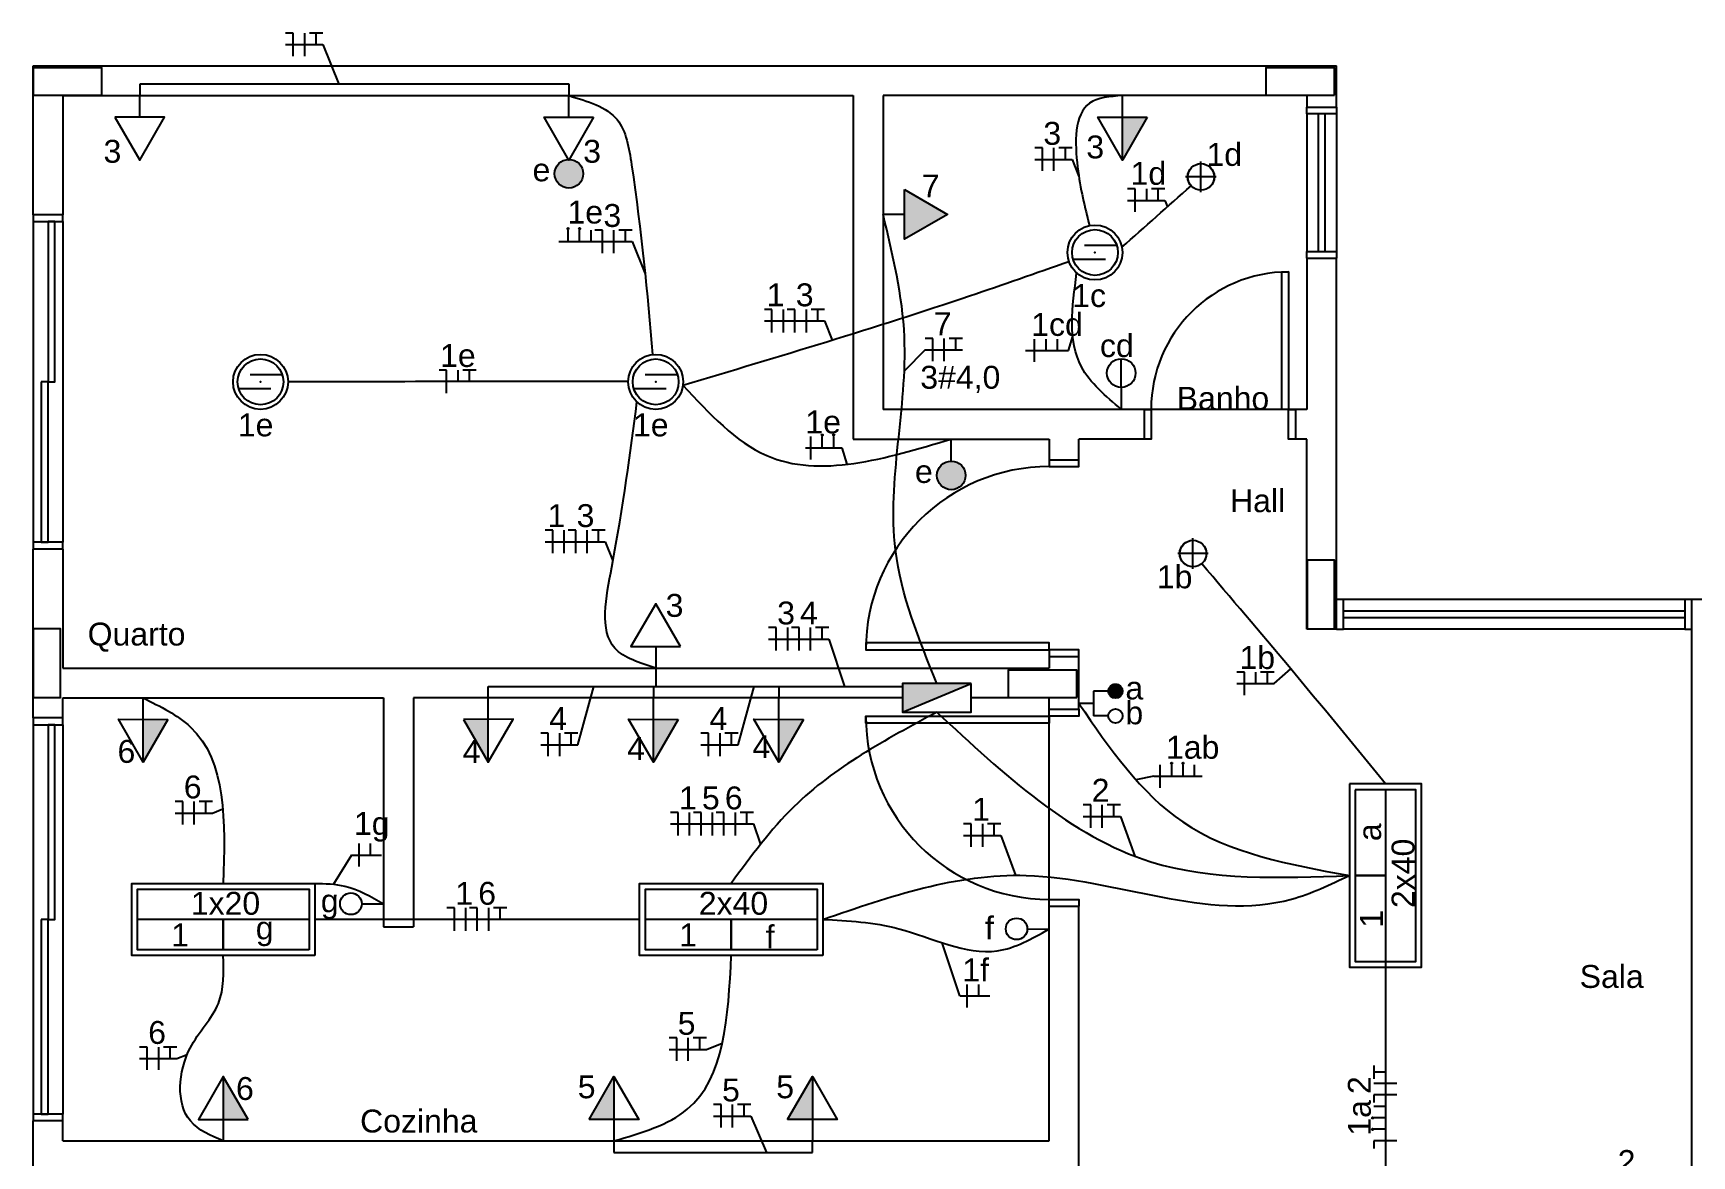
# Model space of a CAD drawing. Extents: x -115 to 23, y 4 to 69.
# Drawn here: x -83.44 to -76.2, y 43.37 to 48.27 of the extents above; entities that cross this region are included whole.
import ezdxf
from ezdxf.enums import TextEntityAlignment as Align

# ---------------------------------------------------------------- set-up
doc = ezdxf.new("R2010")
doc.units = 0
doc.header["$MEASUREMENT"] = 0
doc.layers.get('0').update_dxf_attribs({"linetype": 'CONTINUOUS'})
for name, color, linetype in [('BASE', 8, 'CONTINUOUS'), ('Chamada', 3, 'CONTINUOUS'), ('E_LUMINO', 160, 'CONTINUOUS'), ('Elétrico', 5, 'CONTINUOUS'), ('Texto - Elétrica', 3, 'CONTINUOUS'), ('texto - elétrico', 3, 'CONTINUOUS')]:
    doc.layers.add(name, color=color, linetype=linetype)
doc.styles.add('ARIAL', font='arial.ttf')

# ---------------------------------------------------------------- blocks, each defined once
blk = doc.blocks.new('A$C3E3F6338')
for p, q in [((-0.0172, -0.0409), (-0.158, -0.0409)), ((-0.0672, -0.1009), (-0.208, -0.1009))]:
    blk.add_line(p, q)
for radius in [0.12, 0.1]:
    blk.add_circle((-0.1126, -0.0709), radius)
at = {"linetype": 'Continuous'}
blk.add_point((-0.1126, -0.0709), dxfattribs=at)

msp = doc.modelspace()

# ---------------------------------------------------------------- hatches: boundary and pattern name
at = {"layer": 'Elétrico'}
for points in [[(-78.6896, 47.7147), (-78.6897, 47.9022), (-78.5814, 47.9022)], [(-81.0439, 47.6549, 1), (-81.1689, 47.6549, 1)], [(-79.3746, 46.3376, 1), (-79.4996, 46.3376, 1)], [(-79.3497, 45.4284), (-79.6497, 45.4284), (-79.6497, 45.3034)], [(-82.965, 45.0847), (-82.965, 45.2721), (-82.8567, 45.2721)], [(-81.5664, 45.2721), (-81.4582, 45.2721), (-81.4582, 45.0847)], [(-80.7374, 45.0847), (-80.7374, 45.2721), (-80.6292, 45.2721)], [(-80.1902, 45.0847), (-80.1902, 45.2721), (-80.0819, 45.2721)], [(-82.615, 43.5246), (-82.5067, 43.5247), (-82.615, 43.7121)], [(-80.9098, 43.7121), (-80.9098, 43.5246), (-81.018, 43.5247)], [(-80.0432, 43.7121), (-80.0432, 43.5246), (-80.1515, 43.5247)]]:
    msp.add_hatch(color=256, dxfattribs=at).paths.add_polyline_path(points)
h = msp.add_hatch(color=256, dxfattribs=at)
h.paths.add_polyline_path([(-79.6417, 47.5856), (-79.4542, 47.4773), (-79.5928, 47.3973), (-79.6417, 47.3973)])
h.paths.add_polyline_path([(-79.6417, 47.3973), (-79.5928, 47.3973), (-79.6417, 47.369)])
at = {"layer": 'Elétrico', "linetype": 'Continuous', "lineweight": -2}
for points in [[(-78.6891, 45.3952), (-78.6892, 45.3979), (-78.6896, 45.4006), (-78.6902, 45.4033), (-78.691, 45.4059), (-78.692, 45.4084), (-78.6933, 45.4108), (-78.6948, 45.4131), (-78.6964, 45.4153), (-78.6983, 45.4173), (-78.7003, 45.4191), (-78.7024, 45.4208), (-78.7047, 45.4223), (-78.7071, 45.4235), (-78.7097, 45.4246), (-78.7123, 45.4254), (-78.7149, 45.426), (-78.7176, 45.4263), (-78.7203, 45.4265), (-78.7231, 45.4263), (-78.7258, 45.426), (-78.7284, 45.4254), (-78.731, 45.4246), (-78.7335, 45.4235), (-78.736, 45.4223), (-78.7383, 45.4208), (-78.7404, 45.4191), (-78.7424, 45.4173), (-78.7443, 45.4153), (-78.7459, 45.4131), (-78.7474, 45.4108), (-78.7487, 45.4084), (-78.7497, 45.4059), (-78.7505, 45.4033), (-78.7511, 45.4006), (-78.7515, 45.3979), (-78.7516, 45.3952), (-78.7203, 45.3952)], [(-78.7516, 45.3952), (-78.7515, 45.3925), (-78.7511, 45.3898), (-78.7505, 45.3871), (-78.7497, 45.3845), (-78.7487, 45.382), (-78.7474, 45.3796), (-78.7459, 45.3773), (-78.7443, 45.3751), (-78.7424, 45.3731), (-78.7404, 45.3713), (-78.7383, 45.3696), (-78.736, 45.3682), (-78.7336, 45.3669), (-78.731, 45.3658), (-78.7284, 45.365), (-78.7258, 45.3644), (-78.7231, 45.3641), (-78.7204, 45.364), (-78.7176, 45.3641), (-78.7149, 45.3644), (-78.7123, 45.365), (-78.7097, 45.3658), (-78.7071, 45.3669), (-78.7047, 45.3682), (-78.7024, 45.3696), (-78.7003, 45.3713), (-78.6983, 45.3731), (-78.6964, 45.3751), (-78.6948, 45.3773), (-78.6933, 45.3796), (-78.692, 45.382), (-78.691, 45.3845), (-78.6902, 45.3871), (-78.6896, 45.3898), (-78.6892, 45.3925), (-78.6891, 45.3952), (-78.7204, 45.3952)]]:
    msp.add_hatch(color=256, dxfattribs=at).paths.add_polyline_path(points)

# ---------------------------------------------------------------- linework, layer by layer
at = {"layer": 'BASE'}
for p, q in [((-83.445, 48.1259), (-77.7549, 48.1259)), ((-83.445, 47.4759), (-83.445, 48.1259)), ((-77.7549, 47.9459), (-77.7549, 48.1259)), ((-83.315, 47.9959), (-83.315, 47.4759)), ((-83.315, 47.9959), (-79.865, 47.9959)), ((-79.865, 47.9959), (-79.865, 46.4959)), ((-77.8849, 47.9959), (-79.735, 47.9959)), ((-79.735, 47.9959), (-79.735, 46.6259)), ((-77.8849, 47.9959), (-77.8849, 47.9459)), ((-77.8849, 47.9459), (-77.7549, 47.9459)), ((-83.315, 47.4759), (-83.445, 47.4759)), ((-77.8849, 47.2859), (-77.8849, 46.6259)), ((-77.8849, 47.2859), (-77.7549, 47.2859)), ((-77.7549, 45.7959), (-77.7549, 47.2859)), ((-78.5949, 46.6259), (-79.735, 46.6259)), ((-77.8849, 46.6259), (-78.5949, 46.6259)), ((-78.5949, 46.6259), (-78.5949, 46.4959)), ((-77.8849, 46.6259), (-77.9349, 46.6259)), ((-77.9349, 46.6259), (-77.9349, 46.4959)), ((-79.865, 46.4959), (-79.01, 46.4959)), ((-79.01, 46.4959), (-79.01, 46.4059)), ((-78.88, 46.4059), (-78.88, 46.4959)), ((-78.5949, 46.4959), (-78.88, 46.4959)), ((-77.8849, 46.4959), (-77.9349, 46.4959)), ((-77.8849, 45.6659), (-77.8849, 46.4959)), ((-79.01, 46.4059), (-78.88, 46.4059)), ((-83.445, 45.2784), (-83.445, 46.0159)), ((-83.315, 46.0159), (-83.445, 46.0159)), ((-83.315, 46.0159), (-83.315, 45.4959)), ((-77.7549, 45.6659), (-77.7549, 45.7959)), ((-76.2049, 45.6659), (-76.2049, 45.7959)), ((-75.7899, 45.7959), (-76.2049, 45.7959)), ((-77.7549, 45.6659), (-77.8849, 45.6659)), ((-76.2049, 41.3659), (-76.2049, 45.6659)), ((-79.01, 45.5459), (-79.01, 45.4959)), ((-79.01, 45.5459), (-78.88, 45.5459)), ((-78.88, 45.3159), (-78.88, 45.5459)), ((-83.315, 45.4959), (-79.01, 45.4959)), ((-83.315, 45.3659), (-81.915, 45.3659)), ((-83.315, 45.2784), (-83.315, 45.3659)), ((-81.915, 45.3659), (-81.915, 44.3659)), ((-81.785, 45.3659), (-81.785, 44.3659)), ((-79.6497, 45.3659), (-81.785, 45.3659)), ((-79.01, 45.3659), (-79.3497, 45.3659)), ((-79.01, 45.3159), (-79.01, 45.3659)), ((-83.315, 45.2784), (-83.445, 45.2784)), ((-79.01, 45.3159), (-78.88, 45.3159)), ((-79.01, 44.4859), (-79.01, 45.2859)), ((-79.01, 43.4309), (-79.01, 44.4559)), ((-79.01, 44.4559), (-78.88, 44.4559)), ((-78.88, 41.3659), (-78.88, 44.4559)), ((-81.915, 44.3659), (-81.785, 44.3659)), ((-83.315, 43.5184), (-83.445, 43.5184)), ((-83.445, 43.2134), (-83.445, 43.5184)), ((-83.315, 43.4309), (-83.315, 43.5184)), ((-83.315, 43.4309), (-79.01, 43.4309))]:
    msp.add_line(p, q, dxfattribs=at)
at = {"layer": 'BASE', "linetype": 'Continuous'}
for p, q in [((-77.8849, 47.9159), (-77.8849, 47.3159)), ((-77.7549, 47.9159), (-77.7549, 47.3159)), ((-83.445, 47.4459), (-83.445, 46.0459)), ((-83.315, 47.4459), (-83.315, 46.0459)), ((-76.2349, 45.7959), (-77.7249, 45.7959)), ((-76.2349, 45.6659), (-77.7249, 45.6659)), ((-83.445, 45.2484), (-83.445, 43.5484)), ((-83.315, 45.2484), (-83.315, 43.5484))]:
    msp.add_line(p, q, dxfattribs=at)
at = {"layer": 'BASE'}
for points in [[(-83.145, 47.9974), (-83.145, 48.0574), (-83.145, 48.1174), (-83.295, 48.1174), (-83.445, 48.1174), (-83.445, 48.0574), (-83.445, 47.9974), (-83.295, 47.9974), (-83.145, 47.9974)], [(-77.764, 47.9974), (-77.764, 48.0574), (-77.764, 48.1174), (-77.914, 48.1174), (-78.064, 48.1174), (-78.064, 48.0574), (-78.064, 47.9974), (-77.914, 47.9974), (-77.764, 47.9974)], [(-77.884, 45.6674), (-77.824, 45.6674), (-77.764, 45.6674), (-77.764, 45.8174), (-77.764, 45.9674), (-77.824, 45.9674), (-77.884, 45.9674), (-77.884, 45.8174), (-77.884, 45.6674)], [(-83.445, 45.3674), (-83.385, 45.3674), (-83.325, 45.3674), (-83.325, 45.5174), (-83.325, 45.6674), (-83.385, 45.6674), (-83.445, 45.6674), (-83.445, 45.5174), (-83.445, 45.3674)], [(-78.8895, 45.3674), (-78.8895, 45.4274), (-78.8895, 45.4874), (-79.0395, 45.4874), (-79.1895, 45.4874), (-79.1895, 45.4274), (-79.1895, 45.3674), (-79.0395, 45.3674), (-78.8895, 45.3674)]]:
    msp.add_lwpolyline(points, close=True, dxfattribs=at)
at = {"layer": 'BASE', "linetype": 'Continuous'}
for points in [[(-77.7549, 47.9459), (-77.7549, 47.9159), (-77.8849, 47.9159), (-77.8849, 47.9459)], [(-83.445, 47.4759), (-83.445, 47.4459), (-83.315, 47.4459), (-83.315, 47.4759)], [(-77.8849, 47.2859), (-77.8849, 47.3159), (-77.7549, 47.3159), (-77.7549, 47.2859)], [(-78.5949, 46.6259), (-78.5649, 46.6259), (-78.5649, 46.4959), (-78.5949, 46.4959)], [(-77.9349, 46.4959), (-77.9649, 46.4959), (-77.9649, 46.6259), (-77.9349, 46.6259)], [(-79.01, 46.4059), (-79.01, 46.3759), (-78.88, 46.3759), (-78.88, 46.4059)], [(-83.315, 46.0159), (-83.315, 46.0459), (-83.445, 46.0459), (-83.445, 46.0159)], [(-77.7549, 45.6659), (-77.7249, 45.6659), (-77.7249, 45.7959), (-77.7549, 45.7959)], [(-76.2049, 45.7959), (-76.2349, 45.7959), (-76.2349, 45.6659), (-76.2049, 45.6659)], [(-78.88, 45.5459), (-78.88, 45.5759), (-79.01, 45.5759), (-79.01, 45.5459)], [(-83.445, 45.2784), (-83.445, 45.2484), (-83.315, 45.2484), (-83.315, 45.2784)], [(-78.88, 45.3159), (-78.88, 45.2859), (-79.01, 45.2859), (-79.01, 45.3159)], [(-79.01, 44.4559), (-79.01, 44.4859), (-78.88, 44.4859), (-78.88, 44.4559)], [(-83.315, 43.5184), (-83.315, 43.5484), (-83.445, 43.5484), (-83.445, 43.5184)]]:
    msp.add_lwpolyline(points, dxfattribs=at)
for points in [[(-77.8349, 47.9159), (-77.8349, 47.3159), (-77.8049, 47.3159), (-77.8049, 47.9159), (-77.8349, 47.9159)], [(-83.38, 47.4459), (-83.38, 46.7459), (-83.35, 46.7459), (-83.35, 47.4459), (-83.38, 47.4459)], [(-77.9649, 46.6259), (-77.9949, 46.6259), (-77.9949, 47.2259), (-77.9649, 47.2259), (-77.9649, 46.6259)], [(-83.41, 46.7459), (-83.41, 46.0459), (-83.38, 46.0459), (-83.38, 46.7459), (-83.41, 46.7459)], [(-76.2349, 45.7159), (-77.7249, 45.7159), (-77.7249, 45.7459), (-76.2349, 45.7459), (-76.2349, 45.7159)], [(-79.01, 45.5759), (-79.01, 45.6059), (-79.81, 45.6059), (-79.81, 45.5759), (-79.01, 45.5759)], [(-79.01, 45.2859), (-79.01, 45.2559), (-79.81, 45.2559), (-79.81, 45.2859), (-79.01, 45.2859)], [(-83.38, 45.2484), (-83.38, 44.3984), (-83.35, 44.3984), (-83.35, 45.2484), (-83.38, 45.2484)], [(-83.41, 44.3984), (-83.41, 43.5484), (-83.38, 43.5484), (-83.38, 44.3984), (-83.41, 44.3984)]]:
    msp.add_lwpolyline(points, close=True, dxfattribs=at)
for centre, radius, start, end in [((-77.9649, 46.6259), 0.6, 90, 180), ((-79.01, 45.5759), 0.8, 90, 180), ((-79.01, 45.2859), 0.8, 180, 270)]:
    msp.add_arc(centre, radius, start, end, dxfattribs=at)
at = {"layer": 'Chamada', "linetype": 'Continuous'}
for p, q in [((-82.3431, 48.2187), (-82.1807, 48.2187)), ((-79.0725, 47.7173), (-78.91, 47.7173)), ((-78.6674, 47.5383), (-78.5049, 47.5383)), ((-81.151, 47.3585), (-80.8304, 47.3585)), ((-80.2531, 47.012), (-79.9906, 47.012)), ((-79.5508, 46.8857), (-79.3883, 46.8857)), ((-79.1137, 46.8828), (-78.9257, 46.8828)), ((-80.0733, 46.4571), (-79.915, 46.4571)), ((-81.2099, 46.0478), (-80.9474, 46.0478)), ((-80.2346, 45.6227), (-79.9721, 45.6227)), ((-78.1908, 45.4281), (-78.0283, 45.4281)), ((-81.2295, 45.1615), (-81.067, 45.1615)), ((-80.5299, 45.1615), (-80.3675, 45.1615)), ((-78.5531, 45.0237), (-78.3421, 45.0237)), ((-82.8248, 44.8628), (-82.6623, 44.8628)), ((-78.8614, 44.8485), (-78.6989, 44.8485)), ((-80.6629, 44.8151), (-80.3004, 44.8151)), ((-79.3834, 44.7653), (-79.2209, 44.7653)), ((-82.0558, 44.6794), (-81.9245, 44.6794)), ((-79.4004, 44.064), (-79.2692, 44.064)), ((-80.6686, 43.8307), (-80.5061, 43.8307)), ((-82.9801, 43.7908), (-82.8176, 43.7908)), ((-80.475, 43.5395), (-80.3125, 43.5395))]:
    msp.add_line(p, q, dxfattribs=at)
at = {"layer": 'Chamada'}
for p, q in [((-82.1807, 48.2187), (-82.1112, 48.0457)), ((-78.91, 47.7173), (-78.8801, 47.6428)), ((-78.5049, 47.5383), (-78.4938, 47.5106)), ((-80.8304, 47.3585), (-80.774, 47.2179)), ((-79.9906, 47.012), (-79.9572, 46.9286)), ((-78.9257, 46.8828), (-78.9066, 46.9451)), ((-79.5508, 46.8857), (-79.642, 46.7948)), ((-79.915, 46.4571), (-79.8927, 46.386)), ((-80.9474, 46.0478), (-80.914, 45.9644)), ((-79.9721, 45.6227), (-79.9027, 45.4159)), ((-78.0283, 45.4281), (-77.9548, 45.492)), ((-81.067, 45.1615), (-80.9976, 45.4159)), ((-80.3675, 45.1615), (-80.298, 45.4159)), ((-78.5531, 45.0237), (-78.631, 45.0082)), ((-82.6623, 44.8628), (-82.6174, 44.8806)), ((-78.6989, 44.8485), (-78.6354, 44.6744)), ((-80.3004, 44.8151), (-80.2703, 44.7255)), ((-79.2209, 44.7653), (-79.1574, 44.5912)), ((-82.0558, 44.6794), (-82.1344, 44.5519)), ((-79.4004, 44.064), (-79.477, 44.2965)), ((-82.8176, 43.7908), (-82.7727, 43.8086)), ((-80.5061, 43.8307), (-80.4367, 43.8582)), ((-80.3125, 43.5395), (-80.2431, 43.3809))]:
    msp.add_line(p, q, dxfattribs=at)
at = {"layer": 'E_LUMINO'}
for p, q in [((-78.3474, 47.5741), (-78.3474, 47.7077)), ((-78.3474, 47.5741), (-78.3474, 47.7077)), ((-78.2806, 47.6409), (-78.4143, 47.6409)), ((-78.382, 45.9291), (-78.382, 46.0627)), ((-78.382, 45.9291), (-78.382, 46.0627)), ((-78.3151, 45.9959), (-78.4488, 45.9959))]:
    msp.add_line(p, q, dxfattribs=at)
for points in [[(-77.6995, 44.99), (-77.6995, 44.19), (-77.3845, 44.19), (-77.3845, 44.99)], [(-77.6745, 44.965), (-77.6745, 44.215), (-77.4095, 44.215), (-77.4095, 44.965)], [(-82.215, 44.2409), (-83.015, 44.2409), (-83.015, 44.5559), (-82.215, 44.5559)], [(-82.24, 44.2659), (-82.99, 44.2659), (-82.99, 44.5309), (-82.24, 44.5309)], [(-79.9975, 44.2409), (-80.7975, 44.2409), (-80.7975, 44.5559), (-79.9975, 44.5559)], [(-80.0225, 44.2659), (-80.7725, 44.2659), (-80.7725, 44.5309), (-80.0225, 44.5309)]]:
    msp.add_lwpolyline(points, close=True, dxfattribs=at)
for points in [[(-77.542, 44.965), (-77.542, 44.59), (-77.6745, 44.59), (-77.542, 44.59), (-77.542, 44.215)], [(-82.24, 44.3984), (-82.615, 44.3984), (-82.615, 44.2659), (-82.615, 44.3984), (-82.99, 44.3984)], [(-80.0225, 44.3984), (-80.3975, 44.3984), (-80.3975, 44.2659), (-80.3975, 44.3984), (-80.7725, 44.3984)]]:
    msp.add_lwpolyline(points, dxfattribs=at)
for centre in [(-78.3474, 47.6409), (-78.3468, 47.6409), (-78.382, 45.9959), (-78.3813, 45.9959)]:
    msp.add_circle(centre, 0.058, dxfattribs=at)
at = {"layer": 'Elétrico', "linetype": 'Continuous'}
for p, q in [((-82.3098, 48.2687), (-82.3431, 48.2687)), ((-82.3098, 48.1687), (-82.3098, 48.2687)), ((-82.2598, 48.1687), (-82.2598, 48.2687)), ((-82.1807, 48.2687), (-82.239, 48.2687)), ((-82.2098, 48.2187), (-82.2098, 48.2687)), ((-82.9798, 47.9022), (-82.9798, 47.9959)), ((-81.1066, 47.9022), (-81.1066, 47.9959)), ((-78.6896, 47.7147), (-78.6897, 47.9959)), ((-79.0391, 47.7673), (-79.0725, 47.7673)), ((-79.0391, 47.6673), (-79.0391, 47.7673)), ((-78.9891, 47.6673), (-78.9891, 47.7673)), ((-78.91, 47.7673), (-78.9683, 47.7673)), ((-78.9391, 47.7173), (-78.9391, 47.7673)), ((-78.6341, 47.5883), (-78.6674, 47.5883)), ((-78.6341, 47.4883), (-78.6341, 47.5883)), ((-78.5841, 47.5383), (-78.5841, 47.5883)), ((-78.5049, 47.5883), (-78.5632, 47.5883)), ((-78.5341, 47.5383), (-78.5341, 47.5883)), ((-79.6417, 47.4773), (-79.7355, 47.4773)), ((-81.1096, 47.3585), (-81.1096, 47.4086)), ((-81.0596, 47.3585), (-81.0596, 47.4085)), ((-81.0096, 47.3585), (-81.0096, 47.4085)), ((-80.9596, 47.4085), (-80.9929, 47.4085)), ((-80.9596, 47.3085), (-80.9596, 47.4085)), ((-80.9096, 47.3085), (-80.9096, 47.4085)), ((-80.8304, 47.4085), (-80.8887, 47.4085)), ((-80.8596, 47.3585), (-80.8596, 47.4085)), ((-80.2198, 47.062), (-80.2531, 47.062)), ((-80.2198, 46.962), (-80.2198, 47.062)), ((-80.1698, 46.962), (-80.1698, 47.062)), ((-80.1198, 47.062), (-80.1531, 47.062)), ((-80.1198, 46.962), (-80.1198, 47.062)), ((-80.0698, 46.962), (-80.0698, 47.062)), ((-79.9906, 47.062), (-80.049, 47.062)), ((-80.0198, 47.012), (-80.0198, 47.062)), ((-79.5175, 46.9357), (-79.5508, 46.9357)), ((-79.5175, 46.8357), (-79.5175, 46.9357)), ((-79.4675, 46.8357), (-79.4675, 46.9357)), ((-79.3883, 46.9357), (-79.4466, 46.9357)), ((-79.4175, 46.8857), (-79.4175, 46.9357)), ((-79.0736, 46.8328), (-79.0736, 46.9328)), ((-79.0236, 46.8828), (-79.0236, 46.9328)), ((-78.9736, 46.8828), (-78.9736, 46.9328)), ((-81.64, 46.797), (-81.6733, 46.797)), ((-81.64, 46.697), (-81.64, 46.797)), ((-81.59, 46.747), (-81.59, 46.797)), ((-81.5108, 46.797), (-81.5691, 46.797)), ((-81.54, 46.747), (-81.54, 46.797)), ((-80.0504, 46.4071), (-80.0504, 46.5071)), ((-80.0004, 46.457), (-80.0004, 46.5071)), ((-79.9504, 46.4571), (-79.9504, 46.5071)), ((-81.1766, 46.0978), (-81.2099, 46.0978)), ((-81.1766, 45.9978), (-81.1766, 46.0978)), ((-81.1266, 45.9978), (-81.1266, 46.0978)), ((-81.0766, 46.0978), (-81.1099, 46.0978)), ((-81.0766, 45.9978), (-81.0766, 46.0978)), ((-81.0266, 45.9978), (-81.0266, 46.0978)), ((-80.9474, 46.0978), (-81.0058, 46.0978)), ((-80.9766, 46.0478), (-80.9766, 46.0978)), ((-80.2012, 45.6727), (-80.2346, 45.6727)), ((-80.2012, 45.5727), (-80.2012, 45.6727)), ((-80.1512, 45.5727), (-80.1512, 45.6727)), ((-80.1012, 45.6727), (-80.1346, 45.6727)), ((-80.1012, 45.5727), (-80.1012, 45.6727)), ((-80.0512, 45.5727), (-80.0512, 45.6727)), ((-79.9721, 45.6727), (-80.0304, 45.6727)), ((-80.0012, 45.6227), (-80.0012, 45.6727)), ((-80.7275, 45.5897), (-80.7275, 45.4959)), ((-78.1574, 45.4781), (-78.1908, 45.4781)), ((-78.1574, 45.3781), (-78.1574, 45.4781)), ((-78.1074, 45.4281), (-78.1074, 45.4781)), ((-78.0283, 45.4781), (-78.0866, 45.4781)), ((-78.0574, 45.4281), (-78.0574, 45.4781)), ((-82.965, 45.0847), (-82.965, 45.3659)), ((-81.4582, 45.0847), (-81.4582, 45.3659)), ((-80.7374, 45.0847), (-80.7374, 45.3659)), ((-80.1902, 45.0847), (-80.1902, 45.3659)), ((-81.1962, 45.2115), (-81.2295, 45.2115)), ((-81.1962, 45.1115), (-81.1962, 45.2115)), ((-81.1462, 45.1115), (-81.1462, 45.2115)), ((-81.067, 45.2115), (-81.1253, 45.2115)), ((-81.0962, 45.1615), (-81.0962, 45.2115)), ((-80.4966, 45.2115), (-80.5299, 45.2115)), ((-80.4966, 45.1115), (-80.4966, 45.2115)), ((-80.4466, 45.1115), (-80.4466, 45.2115)), ((-80.3675, 45.2115), (-80.4258, 45.2115)), ((-80.3966, 45.1615), (-80.3966, 45.2115)), ((-78.525, 44.9737), (-78.525, 45.0737)), ((-78.475, 45.0237), (-78.475, 45.0737)), ((-78.425, 45.0237), (-78.425, 45.0737)), ((-78.375, 45.0236), (-78.375, 45.0737)), ((-82.7915, 44.9128), (-82.8248, 44.9128)), ((-82.7915, 44.8128), (-82.7915, 44.9128)), ((-82.7415, 44.8128), (-82.7415, 44.9128)), ((-82.6623, 44.9128), (-82.7206, 44.9128)), ((-82.6915, 44.8628), (-82.6915, 44.9128)), ((-78.8281, 44.8985), (-78.8614, 44.8985)), ((-78.8281, 44.7985), (-78.8281, 44.8985)), ((-78.7781, 44.7985), (-78.7781, 44.8985)), ((-78.6989, 44.8985), (-78.7573, 44.8985)), ((-78.7281, 44.8485), (-78.7281, 44.8985)), ((-80.6296, 44.8651), (-80.6629, 44.8651)), ((-80.6296, 44.7651), (-80.6296, 44.8651)), ((-80.5796, 44.7651), (-80.5796, 44.8651)), ((-80.5296, 44.8651), (-80.5629, 44.8651)), ((-80.5296, 44.7651), (-80.5296, 44.8651)), ((-80.4796, 44.7651), (-80.4796, 44.8651)), ((-80.4296, 44.8651), (-80.4629, 44.8651)), ((-80.4296, 44.7651), (-80.4296, 44.8651)), ((-80.3796, 44.7651), (-80.3796, 44.8651)), ((-80.3004, 44.8651), (-80.3587, 44.8651)), ((-80.3296, 44.8151), (-80.3296, 44.8651)), ((-79.35, 44.8153), (-79.3834, 44.8153)), ((-79.35, 44.7153), (-79.35, 44.8153)), ((-79.3, 44.7153), (-79.3, 44.8153)), ((-79.2209, 44.8153), (-79.2792, 44.8153)), ((-79.25, 44.7653), (-79.25, 44.8153)), ((-82.0224, 44.6294), (-82.0224, 44.7294)), ((-81.9724, 44.6794), (-81.9724, 44.7294)), ((-81.6062, 44.4484), (-81.6396, 44.4484)), ((-81.6062, 44.3484), (-81.6062, 44.4484)), ((-81.5562, 44.3484), (-81.5562, 44.4484)), ((-81.5062, 44.4484), (-81.5396, 44.4484)), ((-81.5062, 44.3484), (-81.5062, 44.4484)), ((-81.4562, 44.3484), (-81.4562, 44.4484)), ((-81.3771, 44.4484), (-81.4354, 44.4484)), ((-81.4062, 44.3984), (-81.4062, 44.4484)), ((-79.3671, 44.014), (-79.3671, 44.114)), ((-79.3171, 44.064), (-79.3171, 44.114)), ((-80.6353, 43.8807), (-80.6686, 43.8807)), ((-80.6353, 43.7807), (-80.6353, 43.8807)), ((-80.5853, 43.7807), (-80.5853, 43.8807)), ((-80.5061, 43.8807), (-80.5645, 43.8807)), ((-80.5353, 43.8307), (-80.5353, 43.8807)), ((-82.9468, 43.8408), (-82.9801, 43.8408)), ((-82.9468, 43.7408), (-82.9468, 43.8408)), ((-82.8968, 43.7408), (-82.8968, 43.8408)), ((-82.8176, 43.8408), (-82.876, 43.8408)), ((-82.8468, 43.7908), (-82.8468, 43.8408)), ((-77.592, 43.761), (-77.592, 43.7027)), ((-82.615, 43.7121), (-82.615, 43.4309)), ((-80.9098, 43.7121), (-80.9098, 43.4309)), ((-80.0432, 43.7121), (-80.0432, 43.4309)), ((-77.542, 43.7318), (-77.592, 43.7318)), ((-77.492, 43.6818), (-77.592, 43.6818)), ((-80.4416, 43.5895), (-80.475, 43.5895)), ((-80.4416, 43.4895), (-80.4416, 43.5895)), ((-80.3916, 43.4895), (-80.3916, 43.5895)), ((-80.3125, 43.5895), (-80.3708, 43.5895)), ((-80.3416, 43.5395), (-80.3416, 43.5895)), ((-77.492, 43.6318), (-77.592, 43.6318)), ((-77.592, 43.6318), (-77.592, 43.5985)), ((-77.5419, 43.5818), (-77.592, 43.5818)), ((-77.5419, 43.5318), (-77.592, 43.5318)), ((-77.542, 43.4818), (-77.592, 43.4818)), ((-77.4919, 43.4318), (-77.5919, 43.4318)), ((-77.5919, 43.4318), (-77.5919, 43.3985))]:
    msp.add_line(p, q, dxfattribs=at)
at = {"layer": 'Elétrico'}
for p, q in [((-81.1059, 48.0457), (-82.9798, 48.0457)), ((-82.9798, 48.0457), (-82.9798, 47.9959)), ((-81.1059, 47.9957), (-81.1059, 48.0457)), ((-78.695, 46.7217), (-78.6955, 46.8467)), ((-78.6951, 46.7217), (-78.6949, 46.6259)), ((-79.4373, 46.4001), (-79.4375, 46.4959)), ((-80.7275, 45.4959), (-80.7275, 45.4159)), ((-81.4582, 45.3659), (-81.4582, 45.4159)), ((-81.4582, 45.4159), (-80.7374, 45.4159)), ((-80.7374, 45.4159), (-80.7374, 45.3659)), ((-80.7374, 45.4159), (-80.1902, 45.4159)), ((-80.1902, 45.4159), (-80.1902, 45.3659)), ((-80.1902, 45.4159), (-79.6497, 45.4159)), ((-79.6497, 45.3034), (-79.3497, 45.4284)), ((-80.9098, 43.4309), (-80.9098, 43.3809)), ((-80.9098, 43.3809), (-80.0432, 43.3809)), ((-80.0432, 43.3809), (-80.0432, 43.4309))]:
    msp.add_line(p, q, dxfattribs=at)
at = {"layer": 'Elétrico', "linetype": 'Continuous', "lineweight": -2}
for p, q in [((-78.8157, 45.3411), (-78.88, 45.3411)), ((-78.8157, 45.3952), (-78.8157, 45.287)), ((-78.7517, 45.3952), (-78.8157, 45.3952)), ((-78.7517, 45.287), (-78.8157, 45.287)), ((-82.0108, 44.4662), (-81.915, 44.4659)), ((-79.1057, 44.3566), (-79.01, 44.3559))]:
    msp.add_line(p, q, dxfattribs=at)
at = {"layer": 'Elétrico', "linetype": 'Continuous', "lineweight": 0}
for p, q in [((-78.7203, 45.3952), (-78.7516, 45.3952)), ((-78.7204, 45.3952), (-78.7516, 45.3952)), ((-78.7204, 45.3952), (-78.6891, 45.3952)), ((-78.7203, 45.3952), (-78.6891, 45.3952))]:
    msp.add_line(p, q, dxfattribs=at)
at = {"layer": 'Elétrico', "linetype": 'Continuous'}
for points in [[(-83.0881, 47.9022), (-82.9798, 47.7147), (-82.8716, 47.9022), (-83.0881, 47.9022, 1.732025)], [(-80.9983, 47.9022), (-81.1066, 47.7147), (-81.2148, 47.9022), (-80.9983, 47.9022, -1.732025)], [(-78.5814, 47.9022), (-78.6896, 47.7147), (-78.7979, 47.9022), (-78.5814, 47.9022, -1.732025)], [(-79.6417, 47.5856), (-79.4542, 47.4773), (-79.6417, 47.369), (-79.6417, 47.5856, -1.732025)], [(-80.6192, 45.5897), (-80.7275, 45.7771), (-80.8357, 45.5896), (-80.6192, 45.5897, 1.732025)], [(-82.8567, 45.2721), (-82.965, 45.0847), (-83.0732, 45.2722), (-82.8567, 45.2721, -1.732025)], [(-81.5664, 45.2721), (-81.4582, 45.0847), (-81.3499, 45.2722), (-81.5664, 45.2721, 1.732025)], [(-80.6292, 45.2721), (-80.7374, 45.0847), (-80.8457, 45.2722), (-80.6292, 45.2721, -1.732025)], [(-80.0819, 45.2721), (-80.1902, 45.0847), (-80.2984, 45.2722), (-80.0819, 45.2721, -1.732025)], [(-82.5067, 43.5247), (-82.615, 43.7121), (-82.7232, 43.5246), (-82.5067, 43.5247, 1.732025)], [(-81.018, 43.5247), (-80.9098, 43.7121), (-80.8015, 43.5246), (-81.018, 43.5247, -1.732025)], [(-80.1515, 43.5247), (-80.0432, 43.7121), (-79.935, 43.5246), (-80.1515, 43.5247, -1.732025)]]:
    msp.add_lwpolyline(points, format="xyb", dxfattribs=at)
at = {"layer": 'Elétrico'}
msp.add_lwpolyline([(-79.3497, 45.4284), (-79.6497, 45.4284), (-79.6497, 45.3034), (-79.3497, 45.3034)], close=True, dxfattribs=at)
at = {"layer": 'Elétrico', "linetype": 'Continuous', "lineweight": -2}
for centre, radius in [((-81.1064, 47.6549), 0.0625), ((-78.6953, 46.7842), 0.0625), ((-79.4371, 46.3376), 0.0625), ((-78.7205, 45.3952), 0.0312), ((-78.7205, 45.287), 0.0312), ((-82.0581, 44.4668), 0.0474), ((-79.1523, 44.3571), 0.0469)]:
    msp.add_circle(centre, radius, dxfattribs=at)
at = {"layer": 'Elétrico', "linetype": 'Continuous'}
for centre in [(-81.1096, 47.4148), (-81.0596, 47.4148), (-80.0004, 46.5133), (-79.9504, 46.5133), (-78.475, 45.0799), (-78.425, 45.0799), (-77.5982, 43.5318), (-77.5982, 43.4818)]:
    msp.add_circle(centre, 0.00313, dxfattribs=at)
at = {"layer": 'Elétrico', "linetype": 'Continuous', "lineweight": 0}
for centre, start, end in [((-78.7203, 45.3952), 359.99985, 180.00016), ((-78.7204, 45.3952), 180.00016, 359.99985)]:
    msp.add_arc(centre, 0.0312, start, end, dxfattribs=at)
at = {"layer": 'Elétrico'}
for points in [[(-81.1066, 47.9959), (-80.8961, 47.8913), (-80.8328, 47.6942), (-80.7407, 46.8652)], [(-78.6897, 47.9959), (-78.834, 47.9626), (-78.8858, 47.6845), (-78.8338, 47.4285)], [(-78.6922, 47.3339), (-78.3907, 47.6023)], [(-79.4997, 45.4284), (-79.6805, 46.0123), (-79.6416, 46.9416), (-79.735, 47.4773)], [(-80.6083, 46.7315), (-79.3569, 47.1217), (-78.9234, 47.2717)], [(-78.6949, 46.6259), (-78.869, 46.8118), (-78.8898, 47.2213)], [(-80.8475, 46.748), (-82.3325, 46.7461)], [(-80.6083, 46.7315), (-80.2427, 46.4238), (-79.4375, 46.4959)], [(-80.7275, 45.4959), (-80.9052, 45.5826), (-80.9192, 45.9363), (-80.8093, 46.6581)], [(-77.542, 44.99), (-77.9625, 45.5011), (-78.3438, 45.9516)], [(-82.965, 45.3659), (-82.7595, 45.2397), (-82.615, 44.5559)], [(-78.88, 45.3411), (-78.4267, 44.8239), (-77.6995, 44.59)], [(-79.4997, 45.3034), (-80.1243, 44.8905), (-80.3975, 44.5559)], [(-79.4997, 45.3034), (-78.5665, 44.6505), (-77.6995, 44.59)], [(-82.215, 44.5559), (-82.0848, 44.5439), (-81.915, 44.4659)], [(-79.9975, 44.3984), (-79.1099, 44.5906), (-77.9516, 44.4871), (-77.6995, 44.59)], [(-80.7975, 44.3984), (-82.215, 44.3984)], [(-79.9975, 44.3984), (-79.6661, 44.3578), (-79.2362, 44.261), (-79.0107, 44.3559)], [(-82.615, 43.4309), (-82.7588, 43.5181), (-82.7601, 43.836), (-82.636, 44.0317), (-82.615, 44.2409)], [(-80.9098, 43.4309), (-80.5896, 43.569), (-80.3975, 44.2409)], [(-77.542, 44.215), (-77.542, 42.8486)]]:
    msp.add_spline(points, degree=3, dxfattribs=at)

# ---------------------------------------------------------------- block references
at = {"layer": 'E_LUMINO', "linetype": 'Continuous'}
for p in [(-78.6973, 47.3818), (-82.3399, 46.8168), (-80.6149, 46.8168)]:
    msp.add_blockref('A$C3E3F6338', p, dxfattribs=at)

# ---------------------------------------------------------------- texts
at = {"layer": 'Texto - Elétrica', "color": 2, "linetype": 'Continuous', "style": 'ARIAL'}
for s, p in [('3', (-79.0352, 47.7812)), ('1d', (-78.6545, 47.6066)), ('1e', (-81.1128, 47.4374)), ('3', (-80.9556, 47.4225)), ('1', (-80.2431, 47.076)), ('3', (-80.1159, 47.076)), ('7', (-79.5136, 46.9496)), ('1cd', (-79.0881, 46.9467)), ('1e', (-81.6687, 46.811)), ('3#4,0', (-79.5725, 46.716)), ('1e', (-80.0741, 46.521)), ('1', (-81.1999, 46.1118)), ('3', (-81.0727, 46.1118)), ('3', (-80.1973, 45.6866)), ('4', (-80.0973, 45.6866)), ('1b', (-78.1791, 45.4921)), ('4', (-81.1923, 45.2254)), ('4', (-80.4927, 45.2254)), ('1ab', (-78.4999, 45.1002)), ('6', (-82.7875, 44.9268)), ('1', (-80.6257, 44.879)), ('5', (-80.5257, 44.879)), ('6', (-80.4257, 44.879)), ('2', (-78.8242, 44.9125)), ('1', (-79.3461, 44.8293)), ('1g', (-82.0445, 44.7677)), ('1', (-81.6023, 44.4624)), ('6', (-81.5023, 44.4624)), ('1f', (-79.3891, 44.128)), ('6', (-82.9429, 43.8548)), ('5', (-80.6314, 43.8946)), ('5', (-80.4377, 43.6035))]:
    msp.add_text(s, height=0.1, dxfattribs=at).set_placement(p)
at = {"layer": 'Texto - Elétrica', "color": 2, "linetype": 'Continuous', "lineweight": -2, "style": 'ARIAL'}
for s, p in [('3', (-81.0439, 47.6728)), ('e', (-81.2651, 47.5918))]:
    msp.add_text(s, height=0.1, dxfattribs=at).set_placement(p, align=Align.BOTTOM_LEFT)
at = {"layer": 'Texto - Elétrica', "color": 2, "linetype": 'Continuous', "style": 'ARIAL'}
for s, p in [('2', (-77.6059, 43.6357)), ('1a', (-77.6059, 43.4539))]:
    msp.add_text(s, height=0.1, rotation=90, dxfattribs=at).set_placement(p)
at = {"layer": 'texto - elétrico', "color": 2, "linetype": 'Continuous', "lineweight": -2, "style": 'ARIAL'}
for s, p in [('3', (-83.1378, 47.6728)), ('3', (-78.8476, 47.6918)), ('1d', (-78.3232, 47.6592)), ('7', (-79.5657, 47.5213)), ('1c', (-78.9091, 47.0429)), ('cd', (-78.7881, 46.8243)), ('1e', (-82.5516, 46.4779)), ('1e', (-80.8266, 46.4779)), ('e', (-79.5958, 46.2745)), ('1b', (-78.5398, 45.8145)), ('3', (-80.684, 45.6897)), ('a', (-78.677, 45.3289)), ('b', (-78.6771, 45.2207)), ('6', (-83.0768, 45.0521)), ('4', (-81.57, 45.0521)), ('4', (-80.8522, 45.0652)), ('4', (-80.3049, 45.073)), ('1x20', (-82.7569, 44.3887)), ('g', (-82.1892, 44.3995)), ('2x40', (-80.5394, 44.3887)), ('g', (-82.4732, 44.2811)), ('f', (-79.2903, 44.2811)), ('1', (-82.8425, 44.2507)), ('1', (-80.625, 44.2507)), ('f', (-80.2473, 44.2427)), ('6', (-82.5596, 43.58)), ('5', (-81.0677, 43.5874)), ('5', (-80.2012, 43.5874)), ('2', (-76.5281, 43.261))]:
    msp.add_text(s, height=0.1, dxfattribs=at).set_placement(p, align=Align.BOTTOM_LEFT)
at = {"layer": 'texto - elétrico', "color": 2, "style": 'ARIAL'}
for s, p in [('Banho', (-78.2512, 46.5941)), ('Hall', (-78.1001, 46.1469)), ('Quarto', (-82.9936, 45.5645)), ('Sala', (-76.5542, 44.0693)), ('Cozinha', (-81.7616, 43.4378))]:
    msp.add_text(s, height=0.1, dxfattribs=at).set_placement(p, align=Align.BOTTOM_CENTER)
at = {"layer": 'texto - elétrico', "color": 2, "linetype": 'Continuous', "lineweight": -2, "style": 'ARIAL'}
for s, p in [('a', (-77.531, 44.7402)), ('2x40', (-77.385, 44.4481)), ('1', (-77.523, 44.3625))]:
    msp.add_text(s, height=0.1, rotation=90, dxfattribs=at).set_placement(p, align=Align.BOTTOM_LEFT)

doc.saveas('drawing.dxf')
